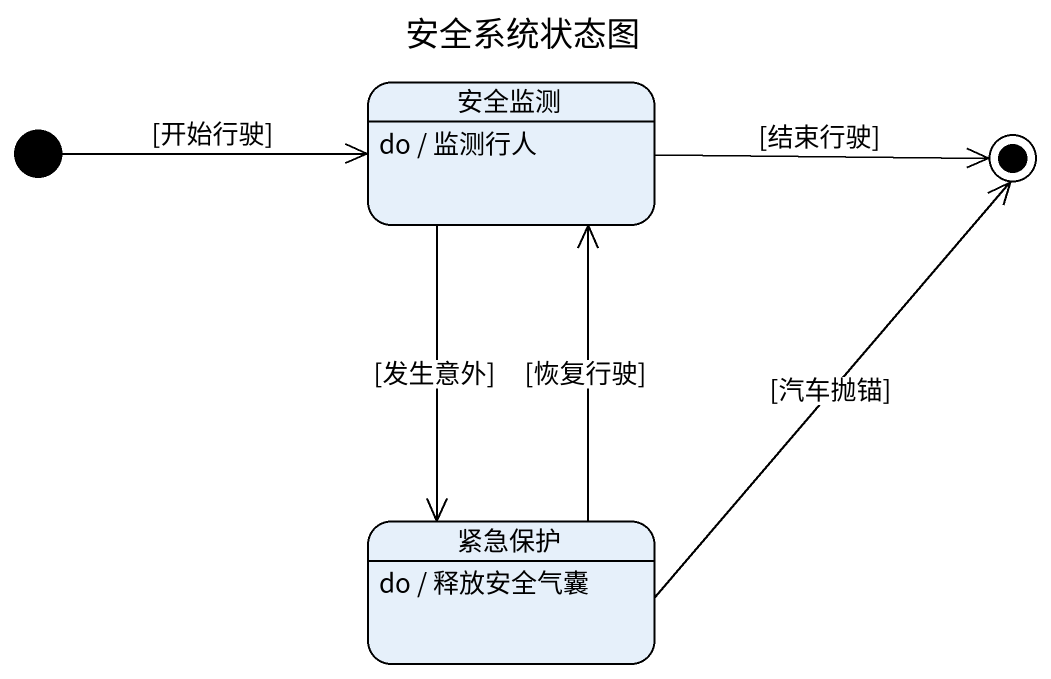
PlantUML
@startuml
title 安全系统状态图
hide empty description
state 安全监测
安全监测 : do / 监测行人
state 紧急保护
紧急保护 : do / 释放安全气囊
[*] -right-> 安全监测 : [开始行驶]
安全监测 --> 紧急保护 : [发生意外]
紧急保护 -up-> 安全监测 : [恢复行驶]
安全监测 -right-> [*] : [结束行驶]
紧急保护 -up-> [*] : [汽车抛锚]
@enduml
